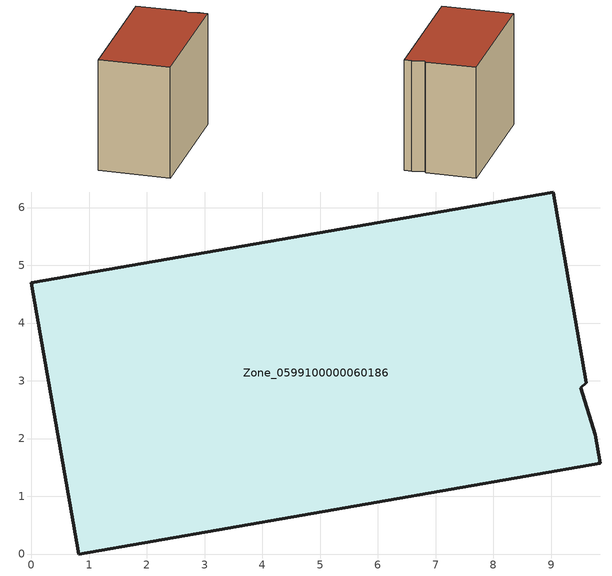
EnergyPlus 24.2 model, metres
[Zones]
Zone_0599100000060186
 floor ground (C_G): 9.04,6.27 9.61,2.97 9.51,2.88 9.77,2.06 9.85,1.57 0.82,0 0,4.7 z0
 wall outside (C_F): 0.82,0 9.85,1.57 9.77,2.06 9.51,2.88 9.61,2.97 9.04,6.27 0,4.7 0.82,0 z0:7.64
 roof outside (C_R): 9.61,2.97 9.04,6.27 0,4.7 0.82,0 9.85,1.57 9.77,2.06 9.51,2.88 z7.64
[BUILDING]
Pand.0599100000060186: North Axis=0; Terrain=City; Loads Convergence Tolerance Value=0.04; Temperature Convergence Tolerance Value=0.4; Solar Distribution=FullExterior; Maximum Number of Warmup Days=25; Minimum Number of Warmup Days=1
[Site:Location]
Rotterdam.The.Hague.AP_ZH_NLD Design_Conditions: Latitude=51.96; Longitude=4.45; Time Zone=1; Elevation=-4.5
[SITE:GROUNDTEMPERATURE:BUILDINGSURFACE]
18, 18, 18, 18, 18, 18, 18, 18, 18, 18, 18, 18
[MATERIAL] Thermal Absorptance=0.9; Solar Absorptance=0.7; Visible Absorptance=0.7
Name | Roughness | Thickness | Conductivity | Density | Specific Heat
G.TI.1946 | MediumSmooth | 0.15 | 1 | 540 | 1210
F.TI.1946 | Rough | 0.3 | 0.857143 | 1920 | 840
R.TI.1946 | MediumRough | 0.2 | 0.1 | 1500 | 1000
[CONSTRUCTION]
C_G: G.TI.1946
C_F: F.TI.1946
C_R: R.TI.1946
[ZONE]
Zone_0599100000060186: Type=1; Multiplier=1; Ceiling Height=Autocalculate; Volume=Autocalculate; Floor Area=autocalculate; Part of Total Floor Area=Yes
[ZONEINFILTRATION:DESIGNFLOWRATE]
Infil_Zone_0599100000060186: Zone or ZoneList or Space or SpaceList=Zone_0599100000060186; Schedule=AlwaysOn; Design Flow Rate Calculation Method=Flow/Area; Flow Rate per Floor Area=0.003; Constant Term Coefficient=1; Temperature Term Coefficient=0; Velocity Term Coefficient=0; Velocity Squared Term Coefficient=0
[HVACTEMPLATE:ZONE:IDEALLOADSAIRSYSTEM]
Zone_0599100000060186: Maximum Heating Supply Air Temperature=50; Minimum Cooling Supply Air Temperature=13; Maximum Heating Supply Air Humidity Ratio=0.0156; Minimum Cooling Supply Air Humidity Ratio=0.0077; Heating Limit=NoLimit; Cooling Limit=NoLimit; Dehumidification Control Type=ConstantSensibleHeatRatio; Cooling Sensible Heat Ratio=0.7; Dehumidification Setpoint=60; Humidification Control Type=None; Humidification Setpoint=30; Outdoor Air Method=None; Outdoor Air Flow Rate per Person=0.00944; Outdoor Air Flow Rate per Zone Floor Area=0; Outdoor Air Flow Rate per Zone=0; Demand Controlled Ventilation Type=None; Outdoor Air Economizer Type=NoEconomizer; Heat Recovery Type=None; Sensible Heat Recovery Effectiveness=0.7; Latent Heat Recovery Effectiveness=0.65
[ZONECONTROL:THERMOSTAT]
ThermostatControl_Zone_0599100000060186: Zone or ZoneList=Zone_0599100000060186; Control Type Schedule=DualSetpointControlType; Control 1=Thermostat_Zone_0599100000060186; Temperature Difference Between Cutout And Setpoint=0
[THERMOSTATSETPOINT:DUALSETPOINT]
Thermostat_Zone_0599100000060186: Heating Setpoint Temperature Schedule=HeatingSetpoint_Zone_0599100000060186; Cooling Setpoint Temperature Schedule=CoolingSetpoint_Zone_0599100000060186
[SCHEDULE:COMPACT]
HeatingSetpoint_Zone_0599100000060186: Through: 12/31, For: AllDays, Until: 24:00, 21
CoolingSetpoint_Zone_0599100000060186: Through: 12/31, For: AllDays, Until: 24:00, 24
DualSetpointControlType: Through: 12/31, For: AllDays, Until: 24:00, 4
AlwaysOn: Through: 12/31, For: AllDays, Until: 24:00, 1
